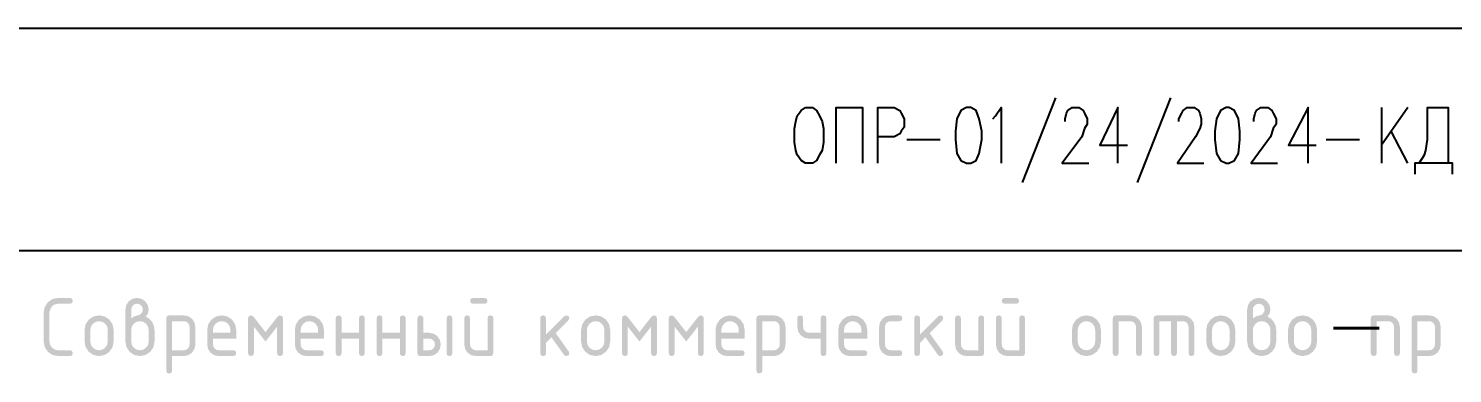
# Model space of a CAD drawing. Header units: millimetres. Extents: x 0 to 420, y 0 to 297.
# Drawn here: x 340.2 to 383.63, y 28.51 to 39.03 of the extents above; entities that cross this region are included whole.
import ezdxf

# ---------------------------------------------------------------- set-up
doc = ezdxf.new("R2010")
doc.units = ezdxf.units.MM
doc.layers.get('0').update_dxf_attribs({"linetype": 'CONTINUOUS'})
doc.styles.get("Standard").update_dxf_attribs({"font": 'STANDARD'})

msp = doc.modelspace()

# ---------------------------------------------------------------- hatches: boundary and pattern name
at = {"true_color": 0x000007}
for points in [[(341.462755, 30.814858), (341.529246, 30.792603), (341.551501, 30.726113), (341.529246, 30.659416), (341.462755, 30.637367), (341.107773, 30.637367), (340.973414, 30.604363), (340.877916, 30.505627), (340.842087, 30.37113), (340.842087, 29.484225), (340.861517, 29.382181), (340.919808, 29.29626), (341.005522, 29.237969), (341.107773, 29.218539), (341.462755, 29.218539), (341.529246, 29.196284), (341.551501, 29.129793), (341.529246, 29.063096), (341.462755, 29.041048), (341.107773, 29.041048), (340.937103, 29.073363), (340.794131, 29.170583), (340.696911, 29.313555), (340.664596, 29.484225), (340.664596, 30.37113), (340.696911, 30.541387), (340.794131, 30.684772), (340.937103, 30.782268), (341.107773, 30.814858)], [(347.430452, 29.484225), (347.07602, 29.938426), (347.07602, 29.129793), (347.053765, 29.063096), (346.987275, 29.041048), (346.920578, 29.063096), (346.898529, 29.129793), (346.898529, 30.193639), (346.920578, 30.260129), (346.987275, 30.282384), (347.031441, 30.268328), (347.07602, 30.22616), (347.430452, 29.771959), (347.785434, 30.22616), (347.829325, 30.268328), (347.873629, 30.282384), (347.940119, 30.260129), (347.962374, 30.193639), (347.962374, 29.129793), (347.940119, 29.063096), (347.873629, 29.041048), (347.807414, 29.063096), (347.785434, 29.129793), (347.785434, 29.938426)], [(349.749286, 29.57297), (349.749286, 29.129793), (349.72703, 29.063096), (349.66054, 29.041048), (349.593843, 29.063096), (349.571794, 29.129793), (349.571794, 30.193639), (349.593843, 30.260129), (349.66054, 30.282384), (349.72703, 30.260129), (349.749286, 30.193639), (349.749286, 29.750462), (350.281208, 29.750462), (350.281208, 30.193639), (350.303257, 30.260129), (350.369954, 30.282384), (350.436444, 30.260129), (350.4587, 30.193639), (350.4587, 29.129793), (350.436444, 29.063096), (350.369954, 29.041048), (350.303257, 29.063096), (350.281208, 29.129793), (350.281208, 29.57297)], [(350.996072, 29.57297), (350.996072, 29.129793), (350.973817, 29.063096), (350.907327, 29.041048), (350.84063, 29.063096), (350.818581, 29.129793), (350.818581, 30.193639), (350.84063, 30.260129), (350.907327, 30.282384), (350.973817, 30.260129), (350.996072, 30.193639), (350.996072, 29.750462), (351.527995, 29.750462), (351.527995, 30.193639), (351.550044, 30.260129), (351.616741, 30.282384), (351.683231, 30.260129), (351.705486, 30.193639), (351.705486, 29.129793), (351.683231, 29.063096), (351.616741, 29.041048), (351.550044, 29.063096), (351.527995, 29.129793), (351.527995, 29.57297)], [(355.985983, 29.699199), (356.543262, 30.257028), (356.606652, 30.282384), (356.673142, 30.260129), (356.695397, 30.193639), (356.668388, 30.131903), (356.278679, 29.742193), (356.677758, 29.181056), (356.695397, 29.12814), (356.673142, 29.062683), (356.606652, 29.041048), (356.564346, 29.05028), (356.532789, 29.07853), (356.150797, 29.614863), (355.985983, 29.449498), (355.985983, 29.129793), (355.963728, 29.063096), (355.897238, 29.041048), (355.830541, 29.063096), (355.808492, 29.129793), (355.808492, 30.193639), (355.830541, 30.260129), (355.897238, 30.282384), (355.963728, 30.260129), (355.985983, 30.193639)], [(358.833988, 29.484225), (358.479557, 29.938426), (358.479557, 29.129793), (358.457301, 29.063096), (358.390811, 29.041048), (358.324114, 29.063096), (358.302065, 29.129793), (358.302065, 30.193639), (358.324114, 30.260129), (358.390811, 30.282384), (358.434977, 30.268328), (358.479557, 30.22616), (358.833988, 29.771959), (359.188971, 30.22616), (359.232861, 30.268328), (359.277165, 30.282384), (359.343655, 30.260129), (359.365911, 30.193639), (359.365911, 29.129793), (359.343655, 29.063096), (359.277165, 29.041048), (359.21095, 29.063096), (359.188971, 29.129793), (359.188971, 29.938426)], [(360.260467, 29.484225), (359.906035, 29.938426), (359.906035, 29.129793), (359.88378, 29.063096), (359.81729, 29.041048), (359.750593, 29.063096), (359.728544, 29.129793), (359.728544, 30.193639), (359.750593, 30.260129), (359.81729, 30.282384), (359.861456, 30.268328), (359.906035, 30.22616), (360.260467, 29.771959), (360.615449, 30.22616), (360.65934, 30.268328), (360.703644, 30.282384), (360.770134, 30.260129), (360.792389, 30.193639), (360.792389, 29.129793), (360.770134, 29.063096), (360.703644, 29.041048), (360.637429, 29.063096), (360.615449, 29.129793), (360.615449, 29.938426)], [(364.535501, 30.193639), (364.535501, 29.129793), (364.513246, 29.063096), (364.446756, 29.041048), (364.380059, 29.063096), (364.35801, 29.129793), (364.35801, 29.57297), (364.003027, 29.57297), (363.86736, 29.598326), (363.752776, 29.674945), (363.674641, 29.787806), (363.648596, 29.921338), (363.648596, 30.193639), (363.670645, 30.260129), (363.737342, 30.282384), (363.803832, 30.260129), (363.826087, 30.193639), (363.826087, 29.927953), (363.839041, 29.860222), (363.878453, 29.802827), (363.935572, 29.763415), (364.003027, 29.750462), (364.35801, 29.750462), (364.35801, 30.193639), (364.380059, 30.260129), (364.446756, 30.282384), (364.513246, 30.260129)], [(366.319661, 29.927953), (366.319661, 29.39603), (366.332614, 29.3283), (366.372026, 29.270904), (366.429146, 29.231492), (366.496601, 29.218539), (366.762838, 29.218539), (366.829328, 29.196284), (366.851583, 29.129793), (366.829328, 29.063096), (366.762838, 29.041048), (366.496601, 29.041048), (366.359072, 29.066679), (366.244695, 29.143574), (366.167801, 29.25802), (366.142169, 29.39603), (366.142169, 29.927953), (366.167801, 30.065206), (366.244695, 30.179307), (366.359072, 30.256477), (366.496601, 30.282384), (366.762838, 30.282384), (366.829328, 30.260129), (366.851583, 30.193639), (366.829328, 30.127424), (366.762838, 30.105444), (366.496601, 30.105444), (366.427974, 30.092353), (366.370924, 30.05363), (366.332476, 29.996166)], [(367.38952, 29.699199), (367.946798, 30.257028), (368.010188, 30.282384), (368.076678, 30.260129), (368.098934, 30.193639), (368.071924, 30.131903), (367.682215, 29.742193), (368.081295, 29.181056), (368.098934, 29.12814), (368.076678, 29.062683), (368.010188, 29.041048), (367.967882, 29.05028), (367.936325, 29.07853), (367.554333, 29.614863), (367.38952, 29.449498), (367.38952, 29.129793), (367.367264, 29.063096), (367.300774, 29.041048), (367.234077, 29.063096), (367.212028, 29.129793), (367.212028, 30.193639), (367.234077, 30.260129), (367.300774, 30.282384), (367.367264, 30.260129), (367.38952, 30.193639)], [(369.34572, 30.193639), (369.34572, 29.129793), (369.323465, 29.063096), (369.256975, 29.041048), (368.813246, 29.041048), (368.675718, 29.066679), (368.561341, 29.143574), (368.484446, 29.25802), (368.458815, 29.39603), (368.458815, 30.193639), (368.480864, 30.260129), (368.547561, 30.282384), (368.614051, 30.260129), (368.636306, 30.193639), (368.636306, 29.39603), (368.64926, 29.3283), (368.688672, 29.270904), (368.745791, 29.231492), (368.813246, 29.218539), (369.168229, 29.218539), (369.168229, 30.193639), (369.190278, 30.260129), (369.256975, 30.282384), (369.323465, 30.260129)], [(373.269034, 29.129793), (373.269034, 30.193639), (373.291083, 30.260129), (373.35778, 30.282384), (373.800957, 30.282384), (373.937382, 30.256408), (374.052311, 30.178756), (374.129963, 30.06431), (374.155939, 29.927953), (374.155939, 29.129793), (374.133684, 29.063096), (374.067194, 29.041048), (374.000497, 29.063096), (373.978448, 29.129793), (373.978448, 29.927953), (373.965632, 29.996855), (373.927185, 30.054181), (373.870065, 30.092628), (373.800957, 30.105444), (373.446525, 30.105444), (373.446525, 29.129793), (373.42427, 29.063096), (373.35778, 29.041048), (373.291083, 29.063096)], [(374.604566, 30.282384), (375.402726, 30.282384), (375.539083, 30.256408), (375.653529, 30.178756), (375.731181, 30.06431), (375.757157, 29.927953), (375.757157, 29.129793), (375.734902, 29.063096), (375.668412, 29.041048), (375.601715, 29.063096), (375.579666, 29.129793), (375.579666, 29.927953), (375.56685, 29.996855), (375.528403, 30.054181), (375.471352, 30.092628), (375.402726, 30.105444), (375.225235, 30.105444), (375.225235, 29.129793), (375.202979, 29.063096), (375.136489, 29.041048), (375.069792, 29.063096), (375.047743, 29.129793), (375.047743, 30.105444), (374.693312, 30.105444), (374.693312, 29.129793), (374.671057, 29.063096), (374.604566, 29.041048), (374.537869, 29.063096), (374.515821, 29.129793), (374.515821, 30.193639), (374.537869, 30.260129)], [(381.136913, 29.129793), (381.136913, 30.193639), (381.158961, 30.260129), (381.225658, 30.282384), (381.668836, 30.282384), (381.805261, 30.256408), (381.92019, 30.178756), (381.997842, 30.06431), (382.023818, 29.927953), (382.023818, 29.129793), (382.001563, 29.063096), (381.935072, 29.041048), (381.868375, 29.063096), (381.846327, 29.129793), (381.846327, 29.927953), (381.833511, 29.996855), (381.795064, 30.054181), (381.737944, 30.092628), (381.668836, 30.105444), (381.314404, 30.105444), (381.314404, 29.129793), (381.292149, 29.063096), (381.225658, 29.041048), (381.158961, 29.063096)]]:
    msp.add_hatch(color=0, dxfattribs=at).paths.add_polyline_path(points, flags=0)
h = msp.add_hatch(color=0, dxfattribs=at)
h.paths.add_polyline_path([(343.33566, 30.193639), (343.443561, 30.260129), (343.542366, 30.282384), (343.595214, 30.297749), (343.644341, 30.34412), (343.678585, 30.401998), (343.690092, 30.459876), (343.677276, 30.528984), (343.638829, 30.586104), (343.581709, 30.624551), (343.5126, 30.637367), (343.443974, 30.624276), (343.386923, 30.585553), (343.348476, 30.528089), (343.33566, 30.459876)], flags=0)
h.paths.add_polyline_path([(343.778837, 30.246004), (343.88846, 30.179789), (343.972865, 30.083396), (344.026953, 29.966469), (344.045074, 29.839207), (344.045074, 29.484225), (344.012484, 29.313072), (343.914988, 29.170032), (343.771603, 29.073294), (343.601346, 29.041048), (343.430194, 29.073363), (343.287153, 29.170583), (343.190415, 29.313555), (343.158169, 29.484225), (343.158169, 30.459876), (343.183869, 30.597404), (343.261246, 30.711781), (343.375761, 30.788951), (343.5126, 30.814858), (343.650129, 30.788882), (343.764506, 30.71123), (343.841676, 30.596301), (343.867583, 30.459876), (343.845328, 30.339091)], flags=0)
h.paths.add_polyline_path([(343.867583, 29.484225), (343.867583, 29.839207), (343.848153, 29.941251), (343.789862, 30.027172), (343.703872, 30.085738), (343.601346, 30.105444), (343.498407, 30.085738), (343.41283, 30.027172), (343.354815, 29.941251), (343.33566, 29.839207), (343.33566, 29.484225), (343.354815, 29.381285), (343.41283, 29.295709), (343.498407, 29.237694), (343.601346, 29.218539), (343.703872, 29.237969), (343.789862, 29.29626), (343.848153, 29.382181)], flags=0)
h = msp.add_hatch(color=0, dxfattribs=at)
h.paths.add_polyline_path([(354.378752, 30.193639), (354.378752, 29.129793), (354.356496, 29.063096), (354.290006, 29.041048), (353.846278, 29.041048), (353.70875, 29.066679), (353.594372, 29.143574), (353.517478, 29.25802), (353.491846, 29.39603), (353.491846, 30.193639), (353.513895, 30.260129), (353.580592, 30.282384), (353.647082, 30.260129), (353.669338, 30.193639), (353.669338, 29.39603), (353.682291, 29.3283), (353.721703, 29.270904), (353.778823, 29.231492), (353.846278, 29.218539), (354.20126, 29.218539), (354.20126, 30.193639), (354.223309, 30.260129), (354.290006, 30.282384), (354.356496, 30.260129)], flags=0)
h.paths.add_polyline_path([(354.110861, 30.637367), (353.757532, 30.637367), (353.691317, 30.659416), (353.669338, 30.726113), (353.691317, 30.792603), (353.757532, 30.814858), (354.110861, 30.814858), (354.177351, 30.792603), (354.199607, 30.726113), (354.177351, 30.659416)], flags=0)
h = msp.add_hatch(color=0, dxfattribs=at)
h.paths.add_polyline_path([(370.592507, 30.193639), (370.592507, 29.129793), (370.570252, 29.063096), (370.503761, 29.041048), (370.060033, 29.041048), (369.922505, 29.066679), (369.808128, 29.143574), (369.731233, 29.25802), (369.705602, 29.39603), (369.705602, 30.193639), (369.72765, 30.260129), (369.794347, 30.282384), (369.860838, 30.260129), (369.883093, 30.193639), (369.883093, 29.39603), (369.896046, 29.3283), (369.935458, 29.270904), (369.992578, 29.231492), (370.060033, 29.218539), (370.415016, 29.218539), (370.415016, 30.193639), (370.437064, 30.260129), (370.503761, 30.282384), (370.570252, 30.260129)], flags=0)
h.paths.add_polyline_path([(370.324616, 30.637367), (369.971287, 30.637367), (369.905073, 30.659416), (369.883093, 30.726113), (369.905073, 30.792603), (369.971287, 30.814858), (370.324616, 30.814858), (370.391107, 30.792603), (370.413362, 30.726113), (370.391107, 30.659416)], flags=0)
h = msp.add_hatch(color=0, dxfattribs=at)
h.paths.add_polyline_path([(377.543505, 30.193639), (377.651405, 30.260129), (377.750211, 30.282384), (377.803058, 30.297749), (377.852185, 30.34412), (377.88643, 30.401998), (377.897936, 30.459876), (377.88512, 30.528984), (377.846673, 30.586104), (377.789554, 30.624551), (377.720445, 30.637367), (377.651819, 30.624276), (377.594768, 30.585553), (377.556321, 30.528089), (377.543505, 30.459876)], flags=0)
h.paths.add_polyline_path([(377.986682, 30.246004), (378.096305, 30.179789), (378.18071, 30.083396), (378.234798, 29.966469), (378.252919, 29.839207), (378.252919, 29.484225), (378.220328, 29.313072), (378.122832, 29.170032), (377.979447, 29.073294), (377.809191, 29.041048), (377.638038, 29.073363), (377.494998, 29.170583), (377.39826, 29.313555), (377.366013, 29.484225), (377.366013, 30.459876), (377.391714, 30.597404), (377.469091, 30.711781), (377.583606, 30.788951), (377.720445, 30.814858), (377.857973, 30.788882), (377.97235, 30.71123), (378.04952, 30.596301), (378.075428, 30.459876), (378.053172, 30.339091)], flags=0)
h.paths.add_polyline_path([(378.075428, 29.484225), (378.075428, 29.839207), (378.055997, 29.941251), (377.997706, 30.027172), (377.911717, 30.085738), (377.809191, 30.105444), (377.706251, 30.085738), (377.620675, 30.027172), (377.56266, 29.941251), (377.543505, 29.839207), (377.543505, 29.484225), (377.56266, 29.381285), (377.620675, 29.295709), (377.706251, 29.237694), (377.809191, 29.218539), (377.911717, 29.237969), (377.997706, 29.29626), (378.055997, 29.382181)], flags=0)
h = msp.add_hatch(color=0, dxfattribs=at)
h.paths.add_polyline_path([(341.911382, 29.484225), (341.911382, 29.839207), (341.943697, 30.009464), (342.040918, 30.152849), (342.183889, 30.249863), (342.354559, 30.282384), (342.526676, 30.250207), (342.669855, 30.153951), (342.766111, 30.011255), (342.798288, 29.839207), (342.798288, 29.484225), (342.765697, 29.313555), (342.668201, 29.170583), (342.524816, 29.073363), (342.354559, 29.041048), (342.183889, 29.073363), (342.040918, 29.170583), (341.943697, 29.313555)], flags=0)
h.paths.add_polyline_path([(342.620796, 29.484225), (342.620796, 29.839207), (342.60109, 29.941251), (342.542524, 30.027172), (342.456603, 30.085738), (342.354559, 30.105444), (342.252309, 30.085738), (342.166595, 30.027172), (342.108304, 29.941251), (342.088874, 29.839207), (342.088874, 29.484225), (342.108028, 29.381285), (342.166044, 29.295709), (342.25162, 29.237694), (342.354559, 29.218539), (342.456603, 29.237969), (342.542524, 29.29626), (342.60109, 29.382181)], flags=0)
h = msp.add_hatch(color=0, dxfattribs=at)
h.paths.add_polyline_path([(344.404956, 30.193639), (344.427004, 30.260129), (344.493701, 30.282384), (344.936878, 30.282384), (345.074407, 30.256477), (345.188784, 30.179307), (345.265954, 30.065206), (345.291861, 29.927953), (345.291861, 29.39603), (345.265954, 29.258709), (345.188784, 29.144125), (345.074407, 29.066748), (344.936878, 29.041048), (344.582447, 29.041048), (344.582447, 28.59787), (344.560192, 28.53138), (344.493701, 28.509125), (344.427004, 28.53138), (344.404956, 28.59787)], flags=0)
h.paths.add_polyline_path([(344.582447, 30.105444), (344.582447, 29.218539), (344.936878, 29.218539), (345.005091, 29.231355), (345.062555, 29.269802), (345.101278, 29.327128), (345.11437, 29.39603), (345.11437, 29.927953), (345.101554, 29.996855), (345.063107, 30.054181), (345.005987, 30.092628), (344.936878, 30.105444)], flags=0)
h = msp.add_hatch(color=0, dxfattribs=at)
h.paths.add_polyline_path([(346.094919, 30.105444), (345.992669, 30.085738), (345.906955, 30.027172), (345.848664, 29.941251), (345.829234, 29.839207), (345.829234, 29.750462), (346.361156, 29.750462), (346.361156, 29.839207), (346.34145, 29.941251), (346.282884, 30.027172), (346.196963, 30.085738)], flags=0)
h.paths.add_polyline_path([(345.829234, 29.57297), (345.829234, 29.39603), (345.842187, 29.3283), (345.881599, 29.270904), (345.938719, 29.231492), (346.006174, 29.218539), (346.449902, 29.218539), (346.516392, 29.196284), (346.538648, 29.129793), (346.516392, 29.063096), (346.449902, 29.041048), (346.006174, 29.041048), (345.868645, 29.066679), (345.754268, 29.143574), (345.677374, 29.25802), (345.651742, 29.39603), (345.651742, 29.839207), (345.684057, 30.009464), (345.781278, 30.152849), (345.924249, 30.249863), (346.094919, 30.282384), (346.267036, 30.250207), (346.410215, 30.153951), (346.50647, 30.011255), (346.538648, 29.839207), (346.538648, 29.57297)], flags=0)
h = msp.add_hatch(color=0, dxfattribs=at)
h.paths.add_polyline_path([(348.768185, 30.105444), (348.665934, 30.085738), (348.58022, 30.027172), (348.521929, 29.941251), (348.502499, 29.839207), (348.502499, 29.750462), (349.034422, 29.750462), (349.034422, 29.839207), (349.014716, 29.941251), (348.956149, 30.027172), (348.870228, 30.085738)], flags=0)
h.paths.add_polyline_path([(348.502499, 29.57297), (348.502499, 29.39603), (348.515453, 29.3283), (348.554864, 29.270904), (348.611984, 29.231492), (348.679439, 29.218539), (349.123167, 29.218539), (349.189658, 29.196284), (349.211913, 29.129793), (349.189658, 29.063096), (349.123167, 29.041048), (348.679439, 29.041048), (348.541911, 29.066679), (348.427534, 29.143574), (348.350639, 29.25802), (348.325008, 29.39603), (348.325008, 29.839207), (348.357323, 30.009464), (348.454543, 30.152849), (348.597515, 30.249863), (348.768185, 30.282384), (348.940302, 30.250207), (349.08348, 30.153951), (349.179736, 30.011255), (349.211913, 29.839207), (349.211913, 29.57297)], flags=0)
h = msp.add_hatch(color=0, dxfattribs=at)
h.paths.add_polyline_path([(352.774782, 29.39603), (352.748875, 29.25802), (352.671704, 29.143574), (352.557327, 29.066679), (352.419799, 29.041048), (352.154113, 29.041048), (352.087416, 29.063096), (352.065368, 29.129793), (352.065368, 30.193639), (352.087416, 30.260129), (352.154113, 30.282384), (352.220604, 30.260129), (352.242859, 30.193639), (352.242859, 29.750462), (352.419799, 29.750462), (352.557327, 29.724554), (352.671704, 29.647384), (352.748875, 29.533283)], flags=0)
h.paths.add_polyline_path([(352.59729, 29.39603), (352.584475, 29.464656), (352.546027, 29.521707), (352.488908, 29.560155), (352.419799, 29.57297), (352.242859, 29.57297), (352.242859, 29.218539), (352.419799, 29.218539), (352.488012, 29.231355), (352.545476, 29.269802), (352.584199, 29.327128)], flags=0)
h.paths.add_polyline_path([(352.952273, 30.193639), (352.974253, 30.260129), (353.040467, 30.282384), (353.106958, 30.260129), (353.129213, 30.193639), (353.129213, 29.129793), (353.106958, 29.063096), (353.040467, 29.041048), (352.974253, 29.063096), (352.952273, 29.129793)], flags=0)
h = msp.add_hatch(color=0, dxfattribs=at)
h.paths.add_polyline_path([(357.055279, 29.484225), (357.055279, 29.839207), (357.087594, 30.009464), (357.184814, 30.152849), (357.327786, 30.249863), (357.498456, 30.282384), (357.670573, 30.250207), (357.813751, 30.153951), (357.910007, 30.011255), (357.942184, 29.839207), (357.942184, 29.484225), (357.909593, 29.313555), (357.812097, 29.170583), (357.668712, 29.073363), (357.498456, 29.041048), (357.327786, 29.073363), (357.184814, 29.170583), (357.087594, 29.313555)], flags=0)
h.paths.add_polyline_path([(357.764693, 29.484225), (357.764693, 29.839207), (357.744987, 29.941251), (357.68642, 30.027172), (357.600499, 30.085738), (357.498456, 30.105444), (357.396205, 30.085738), (357.310491, 30.027172), (357.2522, 29.941251), (357.23277, 29.839207), (357.23277, 29.484225), (357.251925, 29.381285), (357.30994, 29.295709), (357.395516, 29.237694), (357.498456, 29.218539), (357.600499, 29.237969), (357.68642, 29.29626), (357.744987, 29.382181)], flags=0)
h = msp.add_hatch(color=0, dxfattribs=at)
h.paths.add_polyline_path([(361.5982, 30.105444), (361.495949, 30.085738), (361.410235, 30.027172), (361.351944, 29.941251), (361.332514, 29.839207), (361.332514, 29.750462), (361.864437, 29.750462), (361.864437, 29.839207), (361.844731, 29.941251), (361.786164, 30.027172), (361.700244, 30.085738)], flags=0)
h.paths.add_polyline_path([(361.332514, 29.57297), (361.332514, 29.39603), (361.345468, 29.3283), (361.384879, 29.270904), (361.441999, 29.231492), (361.509454, 29.218539), (361.953182, 29.218539), (362.019673, 29.196284), (362.041928, 29.129793), (362.019673, 29.063096), (361.953182, 29.041048), (361.509454, 29.041048), (361.371926, 29.066679), (361.257549, 29.143574), (361.180654, 29.25802), (361.155023, 29.39603), (361.155023, 29.839207), (361.187338, 30.009464), (361.284558, 30.152849), (361.42753, 30.249863), (361.5982, 30.282384), (361.770317, 30.250207), (361.913495, 30.153951), (362.009751, 30.011255), (362.041928, 29.839207), (362.041928, 29.57297)], flags=0)
h = msp.add_hatch(color=0, dxfattribs=at)
h.paths.add_polyline_path([(362.401809, 30.193639), (362.423858, 30.260129), (362.490555, 30.282384), (362.933732, 30.282384), (363.07126, 30.256477), (363.185637, 30.179307), (363.262808, 30.065206), (363.288715, 29.927953), (363.288715, 29.39603), (363.262808, 29.258709), (363.185637, 29.144125), (363.07126, 29.066748), (362.933732, 29.041048), (362.579301, 29.041048), (362.579301, 28.59787), (362.557045, 28.53138), (362.490555, 28.509125), (362.423858, 28.53138), (362.401809, 28.59787)], flags=0)
h.paths.add_polyline_path([(362.579301, 30.105444), (362.579301, 29.218539), (362.933732, 29.218539), (363.001945, 29.231355), (363.059409, 29.269802), (363.098132, 29.327128), (363.111223, 29.39603), (363.111223, 29.927953), (363.098408, 29.996855), (363.05996, 30.054181), (363.002841, 30.092628), (362.933732, 30.105444)], flags=0)
h = msp.add_hatch(color=0, dxfattribs=at)
h.paths.add_polyline_path([(365.33856, 30.105444), (365.236309, 30.085738), (365.150595, 30.027172), (365.092304, 29.941251), (365.072874, 29.839207), (365.072874, 29.750462), (365.604797, 29.750462), (365.604797, 29.839207), (365.585091, 29.941251), (365.526524, 30.027172), (365.440603, 30.085738)], flags=0)
h.paths.add_polyline_path([(365.072874, 29.57297), (365.072874, 29.39603), (365.085827, 29.3283), (365.125239, 29.270904), (365.182359, 29.231492), (365.249814, 29.218539), (365.693542, 29.218539), (365.760033, 29.196284), (365.782288, 29.129793), (365.760033, 29.063096), (365.693542, 29.041048), (365.249814, 29.041048), (365.112286, 29.066679), (364.997909, 29.143574), (364.921014, 29.25802), (364.895383, 29.39603), (364.895383, 29.839207), (364.927698, 30.009464), (365.024918, 30.152849), (365.16789, 30.249863), (365.33856, 30.282384), (365.510677, 30.250207), (365.653855, 30.153951), (365.750111, 30.011255), (365.782288, 29.839207), (365.782288, 29.57297)], flags=0)
h = msp.add_hatch(color=0, dxfattribs=at)
h.paths.add_polyline_path([(372.022247, 29.484225), (372.022247, 29.839207), (372.054562, 30.009464), (372.151783, 30.152849), (372.294754, 30.249863), (372.465424, 30.282384), (372.637541, 30.250207), (372.780719, 30.153951), (372.876975, 30.011255), (372.909153, 29.839207), (372.909153, 29.484225), (372.876562, 29.313555), (372.779066, 29.170583), (372.635681, 29.073363), (372.465424, 29.041048), (372.294754, 29.073363), (372.151783, 29.170583), (372.054562, 29.313555)], flags=0)
h.paths.add_polyline_path([(372.731661, 29.484225), (372.731661, 29.839207), (372.711955, 29.941251), (372.653389, 30.027172), (372.567468, 30.085738), (372.465424, 30.105444), (372.363174, 30.085738), (372.27746, 30.027172), (372.219169, 29.941251), (372.199739, 29.839207), (372.199739, 29.484225), (372.218893, 29.381285), (372.276909, 29.295709), (372.362485, 29.237694), (372.465424, 29.218539), (372.567468, 29.237969), (372.653389, 29.29626), (372.711955, 29.382181)], flags=0)
h = msp.add_hatch(color=0, dxfattribs=at)
h.paths.add_polyline_path([(376.119227, 29.484225), (376.119227, 29.839207), (376.151542, 30.009464), (376.248762, 30.152849), (376.391734, 30.249863), (376.562404, 30.282384), (376.734521, 30.250207), (376.877699, 30.153951), (376.973955, 30.011255), (377.006132, 29.839207), (377.006132, 29.484225), (376.973542, 29.313555), (376.876045, 29.170583), (376.732661, 29.073363), (376.562404, 29.041048), (376.391734, 29.073363), (376.248762, 29.170583), (376.151542, 29.313555)], flags=0)
h.paths.add_polyline_path([(376.828641, 29.484225), (376.828641, 29.839207), (376.808935, 29.941251), (376.750368, 30.027172), (376.664448, 30.085738), (376.562404, 30.105444), (376.460154, 30.085738), (376.37444, 30.027172), (376.316149, 29.941251), (376.296718, 29.839207), (376.296718, 29.484225), (376.315873, 29.381285), (376.373888, 29.295709), (376.459464, 29.237694), (376.562404, 29.218539), (376.664448, 29.237969), (376.750368, 29.29626), (376.808935, 29.382181)], flags=0)
h = msp.add_hatch(color=0, dxfattribs=at)
h.paths.add_polyline_path([(378.6128, 29.484225), (378.6128, 29.839207), (378.645115, 30.009464), (378.742336, 30.152849), (378.885307, 30.249863), (379.055977, 30.282384), (379.228094, 30.250207), (379.371272, 30.153951), (379.467528, 30.011255), (379.499706, 29.839207), (379.499706, 29.484225), (379.467115, 29.313555), (379.369619, 29.170583), (379.226234, 29.073363), (379.055977, 29.041048), (378.885307, 29.073363), (378.742336, 29.170583), (378.645115, 29.313555)], flags=0)
h.paths.add_polyline_path([(379.322214, 29.484225), (379.322214, 29.839207), (379.302508, 29.941251), (379.243942, 30.027172), (379.158021, 30.085738), (379.055977, 30.105444), (378.953727, 30.085738), (378.868013, 30.027172), (378.809722, 29.941251), (378.790291, 29.839207), (378.790291, 29.484225), (378.809446, 29.381285), (378.867462, 29.295709), (378.953038, 29.237694), (379.055977, 29.218539), (379.158021, 29.237969), (379.243942, 29.29626), (379.302508, 29.382181)], flags=0)
h = msp.add_hatch(color=0, dxfattribs=at)
h.paths.add_polyline_path([(382.383699, 30.193639), (382.405748, 30.260129), (382.472445, 30.282384), (382.915622, 30.282384), (383.05315, 30.256477), (383.167528, 30.179307), (383.244698, 30.065206), (383.270605, 29.927953), (383.270605, 29.39603), (383.244698, 29.258709), (383.167528, 29.144125), (383.05315, 29.066748), (382.915622, 29.041048), (382.561191, 29.041048), (382.561191, 28.59787), (382.538935, 28.53138), (382.472445, 28.509125), (382.405748, 28.53138), (382.383699, 28.59787)], flags=0)
h.paths.add_polyline_path([(382.561191, 30.105444), (382.561191, 29.218539), (382.915622, 29.218539), (382.983835, 29.231355), (383.041299, 29.269802), (383.080022, 29.327128), (383.093113, 29.39603), (383.093113, 29.927953), (383.080298, 29.996855), (383.04185, 30.054181), (382.984731, 30.092628), (382.915622, 30.105444)], flags=0)

# ---------------------------------------------------------------- linework, layer by layer
at = {"color": 0, "true_color": 0x000007}
for points in [[(418.338, 39.031333), (292.862, 39.031333)], [(371.517333, 36.914667), (370.501333, 34.332333)], [(375.031, 36.914667), (374.015, 34.332333)], [(364.828667, 34.925), (364.828667, 36.618333), (365.633, 36.618333), (365.633, 34.925)], [(366.098667, 34.925), (366.098667, 36.618333), (366.606667, 36.618333), (366.776, 36.533667), (366.818333, 36.449), (366.903, 36.279667), (366.903, 36.025667), (366.818333, 35.898667), (366.776, 35.814), (366.606667, 35.729333), (366.098667, 35.729333)], [(369.612333, 36.279667), (369.697, 36.364333), (369.866333, 36.618333), (369.866333, 34.925)], [(371.813667, 36.195), (371.813667, 36.279667), (371.856, 36.449), (371.898333, 36.533667), (372.025333, 36.618333), (372.237, 36.618333), (372.364, 36.533667), (372.406333, 36.449), (372.491, 36.279667), (372.491, 36.110333), (372.406333, 35.983333), (372.321667, 35.729333), (371.729, 34.925), (372.533333, 34.925)], [(373.422333, 34.925), (373.422333, 36.618333), (372.872, 35.475333), (373.718667, 35.475333)], [(375.285, 36.195), (375.285, 36.279667), (375.369667, 36.449), (375.412, 36.533667), (375.539, 36.618333), (375.750667, 36.618333), (375.877667, 36.533667), (375.92, 36.449), (375.962333, 36.279667), (375.962333, 36.110333), (375.92, 35.983333), (375.793, 35.729333), (375.242667, 34.925), (376.047, 34.925)], [(377.571, 36.195), (377.571, 36.279667), (377.613333, 36.449), (377.655667, 36.533667), (377.782667, 36.618333), (377.994333, 36.618333), (378.121333, 36.533667), (378.163667, 36.449), (378.248333, 36.279667), (378.248333, 36.110333), (378.163667, 35.983333), (378.079, 35.729333), (377.486333, 34.925), (378.290667, 34.925)], [(379.222, 34.925), (379.222, 36.618333), (378.629333, 35.475333), (379.476, 35.475333)], [(382.27, 36.618333), (381.465667, 35.475333)], [(381.465667, 36.618333), (381.465667, 34.925)], [(382.608667, 34.925), (382.778, 35.179), (382.820333, 35.306), (382.862667, 35.644667), (382.862667, 36.618333), (383.497667, 36.618333), (383.497667, 34.925)], [(366.987667, 35.644667), (368.003667, 35.644667)], [(379.772333, 35.644667), (380.788333, 35.644667)], [(382.27, 34.925), (381.762, 35.898667)], [(383.624667, 34.586333), (383.624667, 34.925), (382.481667, 34.925), (382.481667, 34.586333)], [(336.973333, 32.258), (418.338, 32.258)]]:
    msp.add_lwpolyline(points, dxfattribs=at)
for points in [[(363.897333, 36.618333), (364.109, 36.618333), (364.236, 36.533667), (364.320667, 36.364333), (364.405333, 36.195), (364.447667, 35.983333), (364.447667, 35.56), (364.405333, 35.306), (364.320667, 35.179), (364.236, 35.009667), (364.109, 34.925), (363.897333, 34.925), (363.770333, 35.009667), (363.643333, 35.179), (363.601, 35.306), (363.558667, 35.56), (363.558667, 35.983333), (363.601, 36.195), (363.643333, 36.364333), (363.770333, 36.533667)], [(368.808, 36.618333), (368.638667, 36.533667), (368.511667, 36.279667), (368.469333, 35.898667), (368.469333, 35.644667), (368.511667, 35.221333), (368.638667, 35.009667), (368.808, 34.925), (368.935, 34.925), (369.104333, 35.009667), (369.189, 35.221333), (369.273667, 35.644667), (369.273667, 35.898667), (369.189, 36.279667), (369.104333, 36.533667), (368.935, 36.618333)], [(376.724333, 36.618333), (376.555, 36.533667), (376.428, 36.279667), (376.385667, 35.898667), (376.385667, 35.644667), (376.428, 35.221333), (376.555, 35.009667), (376.724333, 34.925), (376.809, 34.925), (376.978333, 35.009667), (377.105333, 35.221333), (377.147667, 35.644667), (377.147667, 35.898667), (377.105333, 36.279667), (376.978333, 36.533667), (376.809, 36.618333)]]:
    msp.add_lwpolyline(points, close=True, dxfattribs=at)

# ---------------------------------------------------------------- texts
at = {"color": 0, "true_color": 0x000007, "insert": (379.689348, 31.025521), "char_height": 1.984469, "width": 0.8819862, "attachment_point": 1}
msp.add_mtext('-', dxfattribs=at)

doc.saveas('drawing.dxf')
